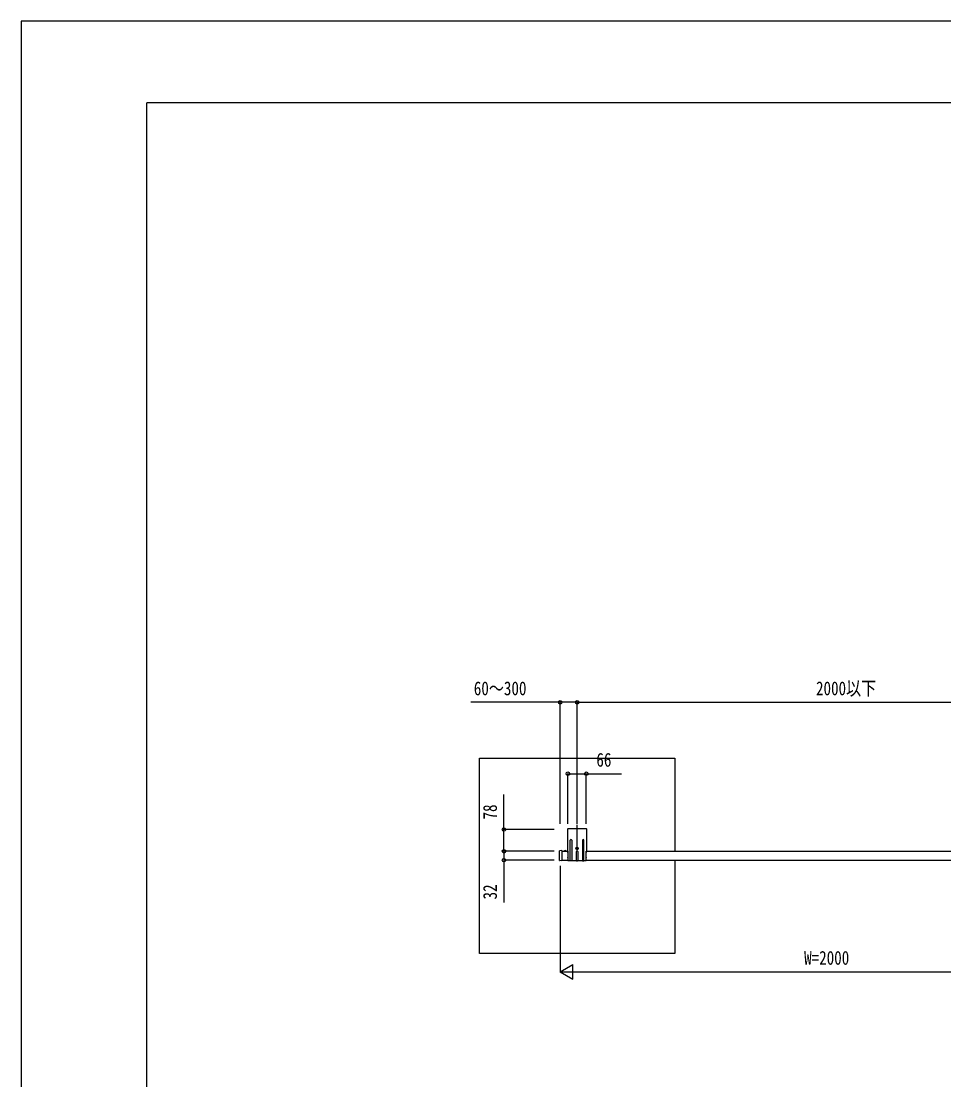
# Model space of a CAD drawing. Units: millimetres, scale not verified. Extents: x -6308 to 6308, y -4455 to 4455.
# Drawn here: x -6308 to -3002, y 660 to 4455 of the extents above; entities that cross this region are included whole.
import ezdxf
from ezdxf.enums import TextEntityAlignment as Align

# ---------------------------------------------------------------- set-up
doc = ezdxf.new("R2010")
doc.units = ezdxf.units.MM
doc.header["$LTSCALE"] = 22
for name, color, linetype in [('0-3_YKK_12', 2, 'Continuous'), ('0-4_YKK_A1', 4, 'Continuous'), ('0-5_YKK_D', 6, 'Continuous'), ('0-6_YKK_ZWAK', 7, 'Continuous')]:
    doc.layers.add(name, color=color, linetype=linetype)
doc.styles.add('ＭＳ ゴシック', font='')
doc.styles.get('ＭＳ ゴシック').set_extended_font_data('MS Gothic')

msp = doc.modelspace()

# ---------------------------------------------------------------- linework, layer by layer
at = {"layer": '0-3_YKK_12'}
msp.add_line((-4315.54, 1479.3), (-4315.54, 1574.3), dxfattribs=at)
at = {"layer": '0-4_YKK_A1'}
for p, q in [((-4350.54, 1557.8), (-4350.54, 1481.3)), ((-4282.04, 1559.3), (-4349.04, 1559.3)), ((-4280.54, 1481.3), (-4280.54, 1557.8)), ((-4340.04, 1445.8), (-4340.04, 1518.8)), ((-4335.04, 1518.8), (-4335.04, 1445.8)), ((-4296.04, 1518.8), (-4296.04, 1445.8)), ((-4291.04, 1445.8), (-4291.04, 1518.8)), ((-4378.14, 1446.8), (-4378.14, 1480.44)), ((-4370.45, 1481.85), (-4377.2, 1481.43)), ((-4370.14, 1481.55), (-4370.14, 1480.87)), ((-4370.14, 1480.87), (-4370.14, 1446.37)), ((-4348.54, 1479.3), (-4350.54, 1481.3)), ((-4321.79, 1489.3), (-4309.29, 1489.3)), ((-4316.78, 1488.89), (-4317.61, 1488.89)), ((-4314.29, 1489.72), (-4313.46, 1489.72)), ((-4280.54, 1481.3), (-4282.54, 1479.3)), ((-4370.45, 1445.38), (-4377.2, 1445.8)), ((-4370.14, 1479.3), (-4348.54, 1479.3)), ((-4370.14, 1447.3), (-4348.54, 1447.3)), ((-4370.14, 1446.37), (-4370.14, 1445.68)), ((-4363.34, 1479.81), (-4353.94, 1479.81)), ((-4363.34, 1479.3), (-4363.34, 1479.81)), ((-4363.34, 1479.3), (-4353.94, 1479.3)), ((-4360.64, 1479.3), (-4356.64, 1479.3)), ((-4353.94, 1479.3), (-4353.94, 1479.81)), ((-4348.54, 1479.3), (-4348.54, 1475.76)), ((-4348.54, 1474.84), (-4348.54, 1456.76)), ((-4348.54, 1455.84), (-4348.54, 1445.8)), ((-4348.54, 1445.8), (-4340.04, 1445.8)), ((-4336.04, 1444.8), (-4339.04, 1444.8)), ((-4335.04, 1445.8), (-4318.04, 1445.8)), ((-4318.04, 1445.8), (-4318.04, 1478)), ((-4314.04, 1444.8), (-4317.04, 1444.8)), ((-4313.04, 1478), (-4313.04, 1445.8)), ((-4313.04, 1445.8), (-4296.04, 1445.8)), ((-4295.04, 1444.8), (-4292.04, 1444.8)), ((-4291.04, 1445.8), (-4282.54, 1445.8)), ((-4282.54, 1479.3), (-2380.64, 1479.3)), ((-4282.54, 1475.76), (-4282.54, 1479.3)), ((-4282.54, 1456.76), (-4282.54, 1474.84)), ((-4282.54, 1445.8), (-4282.54, 1455.84)), ((-4282.54, 1447.3), (-2380.64, 1447.3))]:
    msp.add_line(p, q, dxfattribs=at)
for points in [[(-3965.54, 1447.3), (-3965.54, 1113.3), (-4665.54, 1113.3), (-4665.54, 1813.3), (-3965.54, 1813.3), (-3965.54, 1479.3)], [(-4360.74, 1481.46), (-4359.79, 1479.51), (-4358.64, 1478.9)], [(-4356.54, 1481.46), (-4357.49, 1479.51), (-4358.64, 1478.9)], [(-4317.61, 1488.89), (-4317.61, 1489.72), (-4316.78, 1489.72)], [(-4315.95, 1490.55), (-4315.95, 1491.38), (-4315.12, 1491.38), (-4315.12, 1490.55)], [(-4315.12, 1488.06), (-4315.12, 1487.23), (-4315.95, 1487.23), (-4315.95, 1488.06)], [(-4313.46, 1489.72), (-4313.46, 1488.89), (-4314.29, 1488.89)]]:
    msp.add_lwpolyline(points, dxfattribs=at)
msp.add_circle((-4315.54, 1489.3), 4.25, dxfattribs=at)
for centre, radius, start, end in [((-4349.04, 1557.8), 1.5, 90, 180), ((-4282.04, 1557.8), 1.5, 0, 90), ((-4337.54, 1518.8), 2.5, 0, 180), ((-4293.54, 1518.8), 2.5, 0, 180), ((-4377.14, 1480.44), 1, 93.5, 180), ((-4370.44, 1481.55), 0.3, 0, 93.5), ((-4358.64, 1475.26), 6.55, 44.12696, 135.87304), ((-4315.54, 1478), 2.5, 0, 180), ((-4316.78, 1490.55), 0.83, 270, 0), ((-4316.78, 1488.06), 0.83, 0, 90), ((-4314.29, 1490.55), 0.83, 180, 270), ((-4314.29, 1488.06), 0.83, 90, 180), ((-4377.14, 1446.8), 1, 180, 266.5), ((-4370.44, 1445.68), 0.3, 266.5, 0), ((-4348.74, 1475.3), 0.5, 293.57818, 66.42182), ((-4348.74, 1456.3), 0.5, 293.57818, 66.42182), ((-4339.04, 1445.8), 1, 180, 270), ((-4336.04, 1445.8), 1, 270, 0), ((-4317.04, 1445.8), 1, 180, 270), ((-4314.04, 1445.8), 1, 270, 0), ((-4295.04, 1445.8), 1, 180, 270), ((-4292.04, 1445.8), 1, 270, 0), ((-4282.34, 1475.3), 0.5, 113.57818, 246.42182), ((-4282.34, 1456.3), 0.5, 113.57818, 246.42182)]:
    msp.add_arc(centre, radius, start, end, dxfattribs=at)
at = {"layer": '0-5_YKK_D'}
for p, q in [((-4376.14, 1577.3), (-4376.14, 2014.3)), ((-4315.54, 1577.3), (-4315.54, 2014.3)), ((-4315.54, 1577.3), (-4315.54, 2014.3)), ((-4315.54, 2013.3), (-2315.64, 2013.3)), ((-4348.54, 1577.3), (-4348.54, 1758.3)), ((-4282.54, 1577.3), (-4282.54, 1758.3)), ((-4397.64, 1557.3), (-4578.64, 1557.3)), ((-4398.14, 1479.3), (-4578.64, 1479.3)), ((-4398.14, 1479.3), (-4578.64, 1479.3)), ((-4398.14, 1447.3), (-4578.64, 1447.3)), ((-4376.14, 1427.3), (-4376.14, 1046.3)), ((-4376.14, 1047.3), (-4330.67, 1073.55)), ((-4330.67, 1021.05), (-4330.67, 1073.55)), ((-4376.14, 1047.3), (-4330.67, 1021.05)), ((-4376.14, 1047.3), (-4285.2, 1047.3)), ((-4323.64, 1047.3), (-2428.64, 1047.3))]:
    msp.add_line(p, q, dxfattribs=at)
for points in [[(-4315.54, 2013.3), (-4376.14, 2013.3), (-4696.24, 2013.3)], [(-4348.54, 1757.3), (-4282.54, 1757.3), (-4156.84, 1757.3)], [(-4577.64, 1479.3), (-4577.64, 1557.3), (-4577.64, 1683)], [(-4577.64, 1479.3), (-4577.64, 1447.3), (-4577.64, 1296.1)]]:
    msp.add_lwpolyline(points, dxfattribs=at)
for centre in [(-4376.14, 2013.3), (-4315.54, 2013.3), (-4315.54, 2013.3), (-4348.54, 1757.3), (-4282.54, 1757.3), (-4577.64, 1557.3), (-4577.64, 1479.3), (-4577.64, 1479.3), (-4577.64, 1447.3)]:
    msp.add_circle(centre, 6.38, dxfattribs=at)
at = {"layer": '0-6_YKK_ZWAK'}
for p in [(5842.53, 4162.5), (-5857.47, -3787.5)]:
    msp.add_line(p, (-5857.47, 4162.5), dxfattribs=at)
msp.add_lwpolyline([(-6307.5, -4455), (6307.5, -4455), (6307.5, 4455), (-6307.5, 4455)], close=True, dxfattribs=at)

# ---------------------------------------------------------------- texts
at = {"layer": '0-5_YKK_D', "style": 'ＭＳ ゴシック', "width": 0.8}
for s, p in [('60～300', (-4685.74, 2023.8)), ('2000以下', (-3459.59, 2023.8)), ('66', (-4246.54, 1767.8)), ('W=2000', (-3502.14, 1057.8))]:
    msp.add_text(s, height=49.49, dxfattribs=at).set_placement(p, align=Align.BOTTOM_LEFT)
for s, p in [('78', (-4588.14, 1593.3)), ('32', (-4588.14, 1306.6))]:
    msp.add_text(s, height=49.49, rotation=90, dxfattribs=at).set_placement(p, align=Align.BOTTOM_LEFT)

doc.saveas('drawing.dxf')
